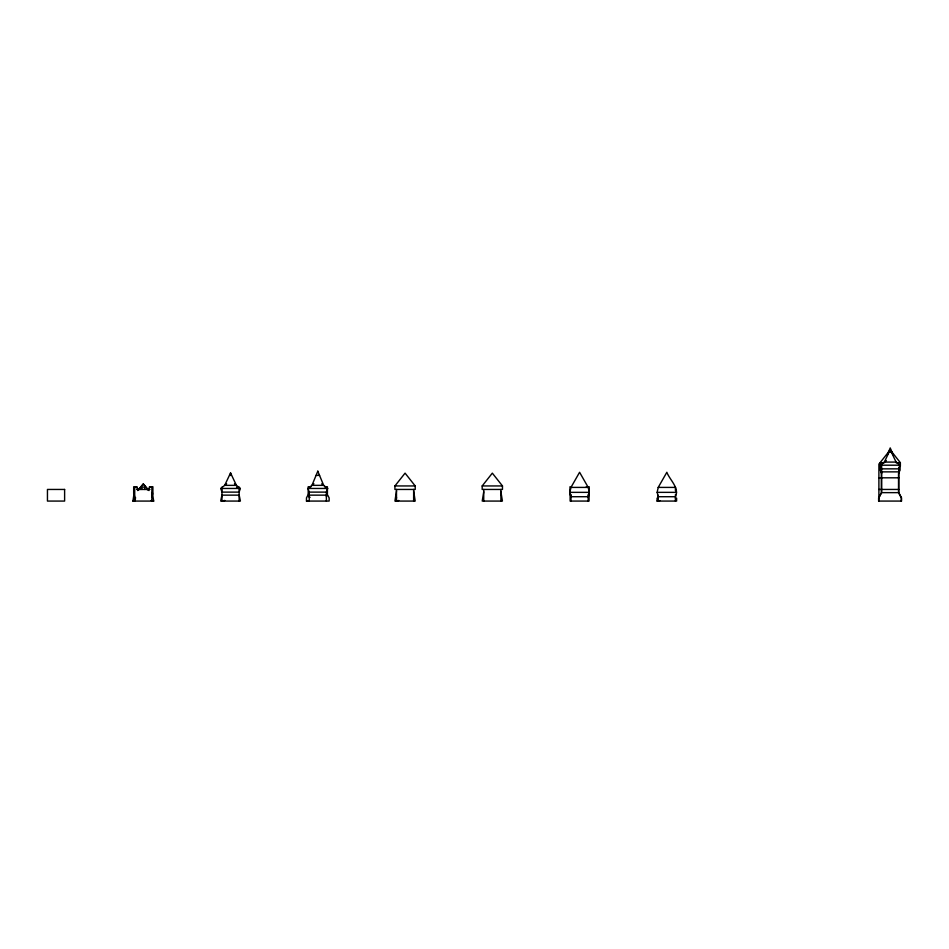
<?xml version="1.0" encoding="UTF-8"?>
<svg xmlns="http://www.w3.org/2000/svg" width="949" height="949" viewBox="0 0 949 949"><rect width="100%" height="100%" fill="white"/><g stroke="black" fill="none" stroke-linecap="round" stroke-linejoin="round"><path stroke-width="1.42" d="M396.492 490.894L394.938 501.072L415.199 501.072L413.645 490.894M134.26 492.353L132.907 501.072L153.679 501.072L152.326 492.353M221.971 494.963L220.678 501.072L240.417 501.072L239.136 494.963M569.886 492.353L570.954 487.406L579.59 472.282L588.214 487.406L589.282 492.353L569.886 492.353L571.001 496.718L588.166 496.718L589.282 494.382L589.199 486.754L586.268 486.754M657.147 492.353L658.215 487.406L666.85 472.282C669.614 479.814 679.781 488.011 675.427 496.718L658.262 496.718L657.147 492.353L676.542 492.353M483.741 491.772L482.222 501.072L502.424 501.072L500.906 491.772M234.462 483.8L240.334 488.462L239.136 492.116L221.971 492.116L220.773 488.462L226.645 483.8M326.385 501.072L326.385 492.116L327.595 488.462L321.723 483.8M896.081 462.08L884.361 462.08L890.221 449.672L896.081 462.08L900.008 465.2L898.81 468.853L881.645 468.853L880.435 465.2L886.319 460.538M151.876 496.718L152.896 493.587L152.896 486.754L149.978 486.754M326.385 496.718L327.417 493.587L327.417 486.754L324.499 486.754M588.166 496.718L589.199 493.587M898.81 473.444L899.83 470.324L899.83 464.844M887.457 454.618L890.221 447.928L892.997 454.618M230.548 472.934L224.688 485.354L236.408 485.354L230.548 472.934L230.548 475.52M309.232 492.638L306.48 497.881L306.48 501.072L329.137 501.072L329.137 497.881L327.073 493.954M878.893 497.881L881.645 492.638L881.645 466.173M138.174 490.396L143.287 483.871L148.4 490.396M394.926 485.947L405.069 473.148L415.211 485.947L415.211 489.447L394.926 489.447L394.926 485.947L415.211 485.947M482.187 485.947L492.329 473.148L502.472 485.947L502.472 489.447L482.187 489.447L482.187 485.947L502.472 485.947M880.079 466.173L880.079 462.685L890.221 449.885L900.364 462.685L900.364 466.173M135.671 497.893L132.907 501.072L135.41 499.803M137.558 490.55L143.287 484.026L149.017 490.55M309.232 501.072L309.232 492.116L308.022 488.462L313.905 483.8M224.83 500.443L221.971 501.072L221.971 487.11M398.722 500.491L395.911 501.072L396.492 497.3M658.262 498.166L657.076 498.166L657.076 501.072L659.863 500.657M306.48 501.072L309.315 500.681M888.489 452.127L891.965 452.127M880.079 462.685L884.432 462.685M896.022 462.685L900.364 462.685M880.435 465.2L900.008 465.2M881.645 471.867L898.81 471.867M316.076 475.39L319.552 475.39M878.893 477.81L898.81 477.81M136.609 486.754L133.679 486.754L133.679 493.587L134.711 496.718M311.13 486.754L308.2 486.754L308.2 493.587L309.232 496.718M236.515 487.11L239.136 487.11L239.136 501.072M570.954 487.406L588.214 487.406M658.215 487.406L675.474 487.406M220.773 488.462L240.334 488.462M308.022 488.462L327.595 488.462M136.609 489.352L140.44 489.352M146.146 489.352L149.978 489.352M878.893 489.447L898.81 489.447M309.232 492.116L326.385 492.116M881.645 492.638L898.81 492.638L901.55 497.881L901.55 501.072L878.62 501.072L878.62 497.881L881.372 492.638L881.372 473.444L880.34 470.324L880.34 464.844M571.001 494.963L570.124 494.963L570.124 501.072L589.056 501.072L589.056 494.963M221.971 495.141L239.136 495.141M309.232 495.141L326.385 495.141M309.232 497.3L310.098 497.3M413.645 497.3L414.227 501.072M675.427 498.166L676.613 498.166L676.613 501.072L657.076 501.072M151.033 500.491L153.679 501.072M881.645 473.444L880.613 470.324L880.613 464.844M571.001 496.718L569.981 493.587L569.981 486.754M901.277 501.072L901.277 497.881L898.525 492.638L898.525 473.444L899.557 470.324L899.557 464.844M898.81 467.632L898.81 492.638M878.893 463.847L878.893 501.072M675.427 487.11L675.427 490.775M675.427 494.536L675.427 501.072M658.262 495.259L658.262 501.072M588.166 494.559L588.166 501.072M571.001 495.259L571.001 501.072M500.906 489.447L500.906 501.072M483.741 489.447L483.741 501.072M413.645 489.447L413.645 501.072M396.492 489.447L396.492 501.072M151.876 501.072L151.876 487.11L149.254 487.11L149.254 489.447L137.32 489.447L137.32 487.11L134.711 487.11L134.711 501.072M144.699 489.447L144.699 487.11L141.887 487.11L141.887 489.447M317.808 471.19L311.948 485.354L323.668 485.354L317.808 471.19M64.615 489.447L47.45 489.447L47.45 501.072L64.615 501.072L64.615 489.447"/></g></svg>
